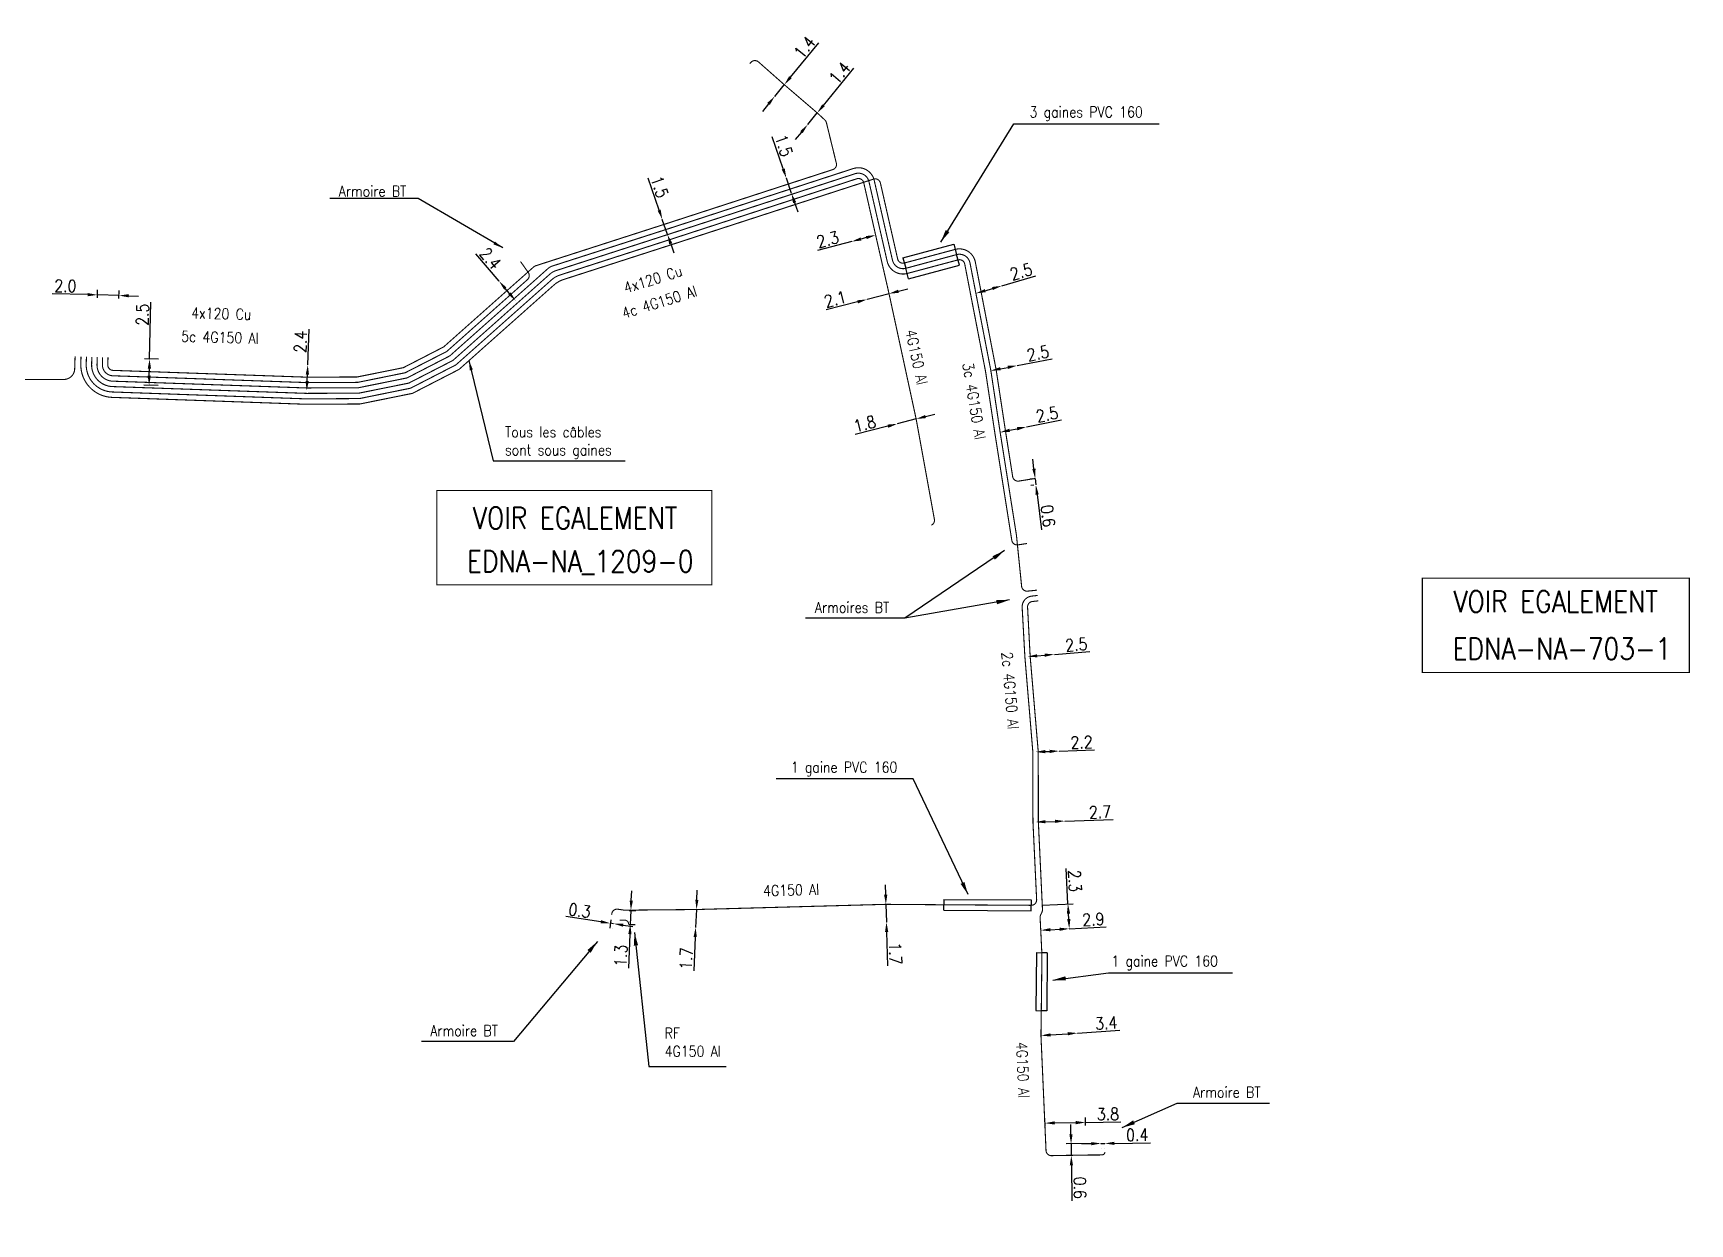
# Model space of a CAD drawing. Header units: millimetres. Extents: x 184994 to 186004, y 128000 to 129009.
# Drawn here: x 185173 to 185326.5, y 128574.9 to 128685.1 of the extents above; entities that cross this region are included whole.
import ezdxf
from ezdxf.enums import TextEntityAlignment as Align

# ---------------------------------------------------------------- set-up
doc = ezdxf.new("R2010")
doc.units = ezdxf.units.MM
doc.header["$PDMODE"] = 34
doc.linetypes.add('B_ST_Al', pattern=[2000, 1000, 1000])
doc.linetypes.add('B_ST_CU', pattern=[2000, 1000, 1000])
doc.layers.get('Defpoints').update_dxf_attribs({"linetype": 'CONTINUOUS'})
for name, color, linetype in [('B_100', 3, 'CONTINUOUS'), ('B_110', 1, 'CONTINUOUS'), ('B_400', 7, 'CONTINUOUS'), ('B_930', 7, 'CONTINUOUS')]:
    doc.layers.add(name, color=color, linetype=linetype)
doc.styles.get("Standard").update_dxf_attribs({"font": 'romans.shx', "width": 0.85})
doc.dimstyles.get("Standard").update_dxf_attribs({"dimtxt": 1.5, "dimasz": 1.2, "dimexe": 0.625, "dimexo": 0.625, "dimgap": 0.25, "dimtad": 1, "dimdec": 1, "dimzin": 0, "dimdsep": 46, "dimtxsty": 'Standard', "dimcen": -0.5, "dimadec": 0, "dimazin": 0, "dimtfac": 1, "dimtdec": 1, "dimtmove": 0, "dimatfit": 3, "dimfxl": 0, "dimtolj": 1, "dimtzin": 0, "dimarcsym": 0})

# ---------------------------------------------------------------- blocks, each defined once
blk = doc.blocks.new('*D415')
at = {"layer": 'B_110', "color": 0, "linetype": 'Continuous', "lineweight": -2, "transparency": 16777216}
for p, q in [((185183.81, 128654.97), (185183.93, 128660.24)), ((185184.64, 128654.96), (185183.34, 128654.98)), ((185183.78, 128653.42), (185183.79, 128654.07)), ((185184.59, 128652.51), (185183.29, 128652.53))]:
    blk.add_line(p, q, dxfattribs=at)
at = {"layer": 'B_110', "color": 0, "linetype": 'Continuous', "transparency": 16777216}
for points in [[(185183.64, 128654.08), (185183.94, 128654.07), (185183.81, 128654.97)], [(185183.63, 128653.43), (185183.93, 128653.42), (185183.76, 128652.52)]]:
    blk.add_solid(points, dxfattribs=at)
at = {"layer": 'Defpoints', "color": 0, "linetype": 'Continuous', "transparency": 16777216}
for p in [(185183.81, 128654.97), (185185.11, 128654.94), (185185.06, 128652.5)]:
    blk.add_point(p, dxfattribs=at)
at = {"layer": 'B_110', "color": 0, "linetype": 'Continuous', "transparency": 16777216, "insert": (185183.15, 128659.07), "char_height": 1.125, "attachment_point": 5, "rotation": 88.7449}
blk.add_mtext('\\A1;2.5', dxfattribs=at)
blk = doc.blocks.new('*D416')
at = {"layer": 'B_110', "color": 0, "linetype": 'Continuous', "lineweight": -2, "transparency": 16777216}
for p, q in [((185198.46, 128654.42), (185198.59, 128657.74)), ((185198.4, 128652.92), (185198.42, 128653.52))]:
    blk.add_line(p, q, dxfattribs=at)
at = {"layer": 'B_110', "color": 0, "linetype": 'Continuous', "transparency": 16777216}
for points in [[(185198.27, 128653.53), (185198.57, 128653.52), (185198.46, 128654.42)], [(185198.25, 128652.93), (185198.55, 128652.92), (185198.36, 128652.03)]]:
    blk.add_solid(points, dxfattribs=at)
at = {"layer": 'Defpoints', "color": 0, "linetype": 'Continuous', "transparency": 16777216}
for p in [(185198.46, 128654.42), (185198.46, 128654.42), (185198.36, 128652.03)]:
    blk.add_point(p, dxfattribs=at)
at = {"layer": 'B_110', "color": 0, "linetype": 'Continuous', "transparency": 16777216, "insert": (185197.79, 128656.56), "char_height": 1.125, "attachment_point": 5, "rotation": 87.7616}
blk.add_mtext('\\A1;2.4', dxfattribs=at)
blk = doc.blocks.new('*D417')
at = {"layer": 'B_110', "color": 0, "linetype": 'Continuous', "lineweight": -2, "transparency": 16777216}
for p, q in [((185216.17, 128662.18), (185214.01, 128664.71)), ((185217.14, 128661.03), (185216.75, 128661.49))]:
    blk.add_line(p, q, dxfattribs=at)
at = {"layer": 'B_110', "color": 0, "linetype": 'Continuous', "transparency": 16777216}
for points in [[(185216.86, 128661.59), (185216.64, 128661.39), (185216.17, 128662.18)], [(185217.25, 128661.13), (185217.02, 128660.94), (185217.72, 128660.35)]]:
    blk.add_solid(points, dxfattribs=at)
at = {"layer": 'Defpoints', "color": 0, "linetype": 'Continuous', "transparency": 16777216}
for p in [(185216.17, 128662.18), (185216.17, 128662.18), (185217.72, 128660.35)]:
    blk.add_point(p, dxfattribs=at)
at = {"layer": 'B_110', "color": 0, "linetype": 'Continuous', "transparency": 16777216, "insert": (185215.37, 128664.27), "char_height": 1.125, "attachment_point": 5, "rotation": 310.3768}
blk.add_mtext('\\A1;2.4', dxfattribs=at)
blk = doc.blocks.new('*D418')
at = {"layer": 'B_110', "color": 0, "linetype": 'Continuous', "lineweight": -2, "transparency": 16777216}
for p, q in [((185231, 128668.75), (185229.97, 128671.71)), ((185231.78, 128666.48), (185231.29, 128667.89)), ((185232.23, 128666.63), (185232.23, 128666.63)), ((185232.08, 128665.63), (185232.37, 128664.78))]:
    blk.add_line(p, q, dxfattribs=at)
at = {"layer": 'B_110', "color": 0, "linetype": 'Continuous', "transparency": 16777216}
for points in [[(185231.14, 128668.79), (185230.86, 128668.7), (185231.29, 128667.89)], [(185232.22, 128665.68), (185231.93, 128665.58), (185231.78, 128666.48)]]:
    blk.add_solid(points, dxfattribs=at)
at = {"layer": 'Defpoints', "color": 0, "linetype": 'Continuous', "transparency": 16777216}
for p in [(185231.29, 128667.89), (185231.29, 128667.89), (185231.78, 128666.48)]:
    blk.add_point(p, dxfattribs=at)
at = {"layer": 'B_110', "color": 0, "linetype": 'Continuous', "transparency": 16777216, "insert": (185231.05, 128670.9), "char_height": 1.125, "attachment_point": 5, "rotation": 289.0661}
blk.add_mtext('\\A1;1.5', dxfattribs=at)
blk = doc.blocks.new('*D419')
at = {"layer": 'B_110', "color": 0, "linetype": 'Continuous', "lineweight": -2, "transparency": 16777216}
for p, q in [((185242.49, 128672.56), (185241.48, 128675.54)), ((185243.26, 128670.29), (185242.78, 128671.71)), ((185243.7, 128670.44), (185243.7, 128670.44)), ((185243.54, 128669.44), (185243.83, 128668.59))]:
    blk.add_line(p, q, dxfattribs=at)
at = {"layer": 'B_110', "color": 0, "linetype": 'Continuous', "transparency": 16777216}
for points in [[(185242.63, 128672.61), (185242.34, 128672.52), (185242.78, 128671.71)], [(185243.69, 128669.49), (185243.4, 128669.39), (185243.26, 128670.29)]]:
    blk.add_solid(points, dxfattribs=at)
at = {"layer": 'Defpoints', "color": 0, "linetype": 'Continuous', "transparency": 16777216}
for p in [(185242.78, 128671.71), (185242.78, 128671.71), (185243.26, 128670.29)]:
    blk.add_point(p, dxfattribs=at)
at = {"layer": 'B_110', "color": 0, "linetype": 'Continuous', "transparency": 16777216, "insert": (185242.55, 128674.72), "char_height": 1.125, "attachment_point": 5, "rotation": 288.687}
blk.add_mtext('\\A1;1.5', dxfattribs=at)
blk = doc.blocks.new('*D421')
at = {"layer": 'B_110', "color": 0, "linetype": 'Continuous', "lineweight": -2, "transparency": 16777216}
for p, q in [((185178.97, 128660.62), (185178.99, 128661.37)), ((185180.97, 128660.56), (185180.99, 128661.31)), ((185178.08, 128660.92), (185174.8, 128661.01)), ((185180.98, 128660.84), (185178.98, 128660.9)), ((185181.88, 128660.82), (185182.78, 128660.79))]:
    blk.add_line(p, q, dxfattribs=at)
at = {"layer": 'B_110', "color": 0, "linetype": 'Continuous', "transparency": 16777216}
for points in [[(185178.08, 128661.07), (185178.07, 128660.77), (185178.98, 128660.9)], [(185181.88, 128660.97), (185181.87, 128660.67), (185180.98, 128660.84)]]:
    blk.add_solid(points, dxfattribs=at)
at = {"layer": 'Defpoints', "color": 0, "linetype": 'Continuous', "transparency": 16777216}
for p in [(185178.96, 128660.15), (185180.96, 128660.09), (185180.98, 128660.84)]:
    blk.add_point(p, dxfattribs=at)
at = {"layer": 'B_110', "color": 0, "linetype": 'Continuous', "transparency": 16777216, "insert": (185176.01, 128661.73), "char_height": 1.125, "attachment_point": 5, "rotation": 358.4083}
blk.add_mtext('\\A1;2.0', dxfattribs=at)
blk = doc.blocks.new('*D422')
at = {"layer": 'B_110', "color": 0, "linetype": 'Continuous', "lineweight": -2, "transparency": 16777216}
for p, q in [((185243.16, 128681.06), (185245.78, 128684.25)), ((185241.7, 128679.28), (185242.59, 128680.36)), ((185241.13, 128678.58), (185240.56, 128677.88))]:
    blk.add_line(p, q, dxfattribs=at)
at = {"layer": 'B_110', "color": 0, "linetype": 'Continuous', "transparency": 16777216}
for points in [[(185243.04, 128681.15), (185243.28, 128680.96), (185242.59, 128680.36)], [(185241.02, 128678.68), (185241.25, 128678.49), (185241.7, 128679.28)]]:
    blk.add_solid(points, dxfattribs=at)
at = {"layer": 'Defpoints', "color": 0, "linetype": 'Continuous', "transparency": 16777216}
for p in [(185242.59, 128680.36), (185241.7, 128679.28), (185241.7, 128679.28)]:
    blk.add_point(p, dxfattribs=at)
at = {"layer": 'B_110', "color": 0, "linetype": 'Continuous', "transparency": 16777216, "insert": (185244.47, 128683.84), "char_height": 1.125, "attachment_point": 5, "rotation": 50.6754}
blk.add_mtext('\\A1;1.4', dxfattribs=at)
blk = doc.blocks.new('*D423')
at = {"layer": 'B_110', "color": 0, "linetype": 'Continuous', "lineweight": -2, "transparency": 16777216}
for p, q in [((185246.21, 128678.45), (185249.03, 128681.88)), ((185244.76, 128676.67), (185245.64, 128677.75)), ((185244.18, 128675.97), (185243.61, 128675.28))]:
    blk.add_line(p, q, dxfattribs=at)
at = {"layer": 'B_110', "color": 0, "linetype": 'Continuous', "transparency": 16777216}
for points in [[(185246.1, 128678.54), (185246.33, 128678.35), (185245.64, 128677.75)], [(185244.07, 128676.07), (185244.3, 128675.88), (185244.76, 128676.67)]]:
    blk.add_solid(points, dxfattribs=at)
at = {"layer": 'Defpoints', "color": 0, "linetype": 'Continuous', "transparency": 16777216}
for p in [(185244.76, 128676.67), (185244.76, 128676.67), (185245.64, 128677.75)]:
    blk.add_point(p, dxfattribs=at)
at = {"layer": 'B_110', "color": 0, "linetype": 'Continuous', "transparency": 16777216, "insert": (185247.72, 128681.47), "char_height": 1.125, "attachment_point": 5, "rotation": 50.6754}
blk.add_mtext('\\A1;1.4', dxfattribs=at)
blk = doc.blocks.new('*D424')
at = {"layer": 'B_100', "color": 0, "linetype": 'Continuous', "lineweight": -2, "transparency": 16777216}
for p, q in [((185248.83, 128665.84), (185245.66, 128665)), ((185250.18, 128666.2), (185249.7, 128666.07))]:
    blk.add_line(p, q, dxfattribs=at)
at = {"layer": 'B_100', "color": 0, "linetype": 'Continuous', "transparency": 16777216}
for points in [[(185249.66, 128666.22), (185249.73, 128665.93), (185248.83, 128665.84)], [(185250.14, 128666.35), (185250.22, 128666.06), (185251.05, 128666.43)]]:
    blk.add_solid(points, dxfattribs=at)
at = {"layer": 'Defpoints', "color": 0, "linetype": 'Continuous', "transparency": 16777216}
for p in [(185248.83, 128665.84), (185248.83, 128665.84), (185251.05, 128666.43)]:
    blk.add_point(p, dxfattribs=at)
at = {"layer": 'B_100', "color": 0, "linetype": 'Continuous', "transparency": 16777216, "insert": (185246.61, 128666.03), "char_height": 1.125, "attachment_point": 5, "rotation": 14.9367}
blk.add_mtext('\\A1;2.3', dxfattribs=at)
blk = doc.blocks.new('*D425')
at = {"layer": 'B_100', "color": 0, "linetype": 'Continuous', "lineweight": -2, "transparency": 16777216}
for p, q in [((185253.16, 128661.23), (185254.03, 128661.46)), ((185249.38, 128660.26), (185246.47, 128659.51)), ((185252.29, 128661.01), (185250.26, 128660.48))]:
    blk.add_line(p, q, dxfattribs=at)
at = {"layer": 'B_100', "color": 0, "linetype": 'Continuous', "transparency": 16777216}
for points in [[(185253.12, 128661.38), (185253.2, 128661.09), (185252.29, 128661.01)], [(185249.35, 128660.4), (185249.42, 128660.11), (185250.26, 128660.48)]]:
    blk.add_solid(points, dxfattribs=at)
at = {"layer": 'Defpoints', "color": 0, "linetype": 'Continuous', "transparency": 16777216}
for p in [(185250.26, 128660.48), (185250.26, 128660.48), (185252.29, 128661.01)]:
    blk.add_point(p, dxfattribs=at)
at = {"layer": 'B_100', "color": 0, "linetype": 'Continuous', "transparency": 16777216, "insert": (185247.31, 128660.5), "char_height": 1.125, "attachment_point": 5, "rotation": 14.4895}
blk.add_mtext('\\A1;2.1', dxfattribs=at)
blk = doc.blocks.new('*D426')
at = {"layer": 'B_100', "color": 0, "linetype": 'Continuous', "lineweight": -2, "transparency": 16777216}
for p, q in [((185254.8, 128649.41), (185253.05, 128648.96)), ((185255.67, 128649.64), (185256.54, 128649.86)), ((185252.18, 128648.74), (185249.14, 128647.96))]:
    blk.add_line(p, q, dxfattribs=at)
at = {"layer": 'B_100', "color": 0, "linetype": 'Continuous', "transparency": 16777216}
for points in [[(185252.15, 128648.89), (185252.22, 128648.59), (185253.05, 128648.96)], [(185255.63, 128649.78), (185255.71, 128649.49), (185254.8, 128649.41)]]:
    blk.add_solid(points, dxfattribs=at)
at = {"layer": 'Defpoints', "color": 0, "linetype": 'Continuous', "transparency": 16777216}
for p in [(185253.05, 128648.96), (185253.05, 128648.96), (185254.8, 128649.41)]:
    blk.add_point(p, dxfattribs=at)
at = {"layer": 'B_100', "color": 0, "linetype": 'Continuous', "transparency": 16777216, "insert": (185250.04, 128648.96), "char_height": 1.125, "attachment_point": 5, "rotation": 14.4335}
blk.add_mtext('\\A1;1.8', dxfattribs=at)
blk = doc.blocks.new('*D427')
at = {"layer": 'B_110', "color": 0, "linetype": 'Continuous', "lineweight": -2, "transparency": 16777216}
for p, q in [((185262.74, 128661.74), (185265.88, 128662.66)), ((185261.2, 128661.29), (185261.87, 128661.49))]:
    blk.add_line(p, q, dxfattribs=at)
at = {"layer": 'B_110', "color": 0, "linetype": 'Continuous', "transparency": 16777216}
for points in [[(185261.16, 128661.44), (185261.24, 128661.15), (185260.34, 128661.04)], [(185261.83, 128661.63), (185261.91, 128661.35), (185262.74, 128661.74)]]:
    blk.add_solid(points, dxfattribs=at)
at = {"layer": 'Defpoints', "color": 0, "linetype": 'Continuous', "transparency": 16777216}
for p in [(185262.74, 128661.74), (185262.74, 128661.74), (185260.34, 128661.04)]:
    blk.add_point(p, dxfattribs=at)
at = {"layer": 'B_110', "color": 0, "linetype": 'Continuous', "transparency": 16777216, "insert": (185264.53, 128663.05), "char_height": 1.125, "attachment_point": 5, "rotation": 16.2434}
blk.add_mtext('\\A1;2.5', dxfattribs=at)
blk = doc.blocks.new('*D428')
at = {"layer": 'B_110', "color": 0, "linetype": 'Continuous', "lineweight": -2, "transparency": 16777216}
for p, q in [((185264.17, 128654.36), (185267.39, 128654.99)), ((185262.6, 128654.06), (185263.29, 128654.19))]:
    blk.add_line(p, q, dxfattribs=at)
at = {"layer": 'B_110', "color": 0, "linetype": 'Continuous', "transparency": 16777216}
for points in [[(185262.57, 128654.21), (185262.63, 128653.91), (185261.72, 128653.89)], [(185263.26, 128654.34), (185263.32, 128654.04), (185264.17, 128654.36)]]:
    blk.add_solid(points, dxfattribs=at)
at = {"layer": 'Defpoints', "color": 0, "linetype": 'Continuous', "transparency": 16777216}
for p in [(185261.72, 128653.89), (185264.17, 128654.36), (185264.17, 128654.36)]:
    blk.add_point(p, dxfattribs=at)
at = {"layer": 'B_110', "color": 0, "linetype": 'Continuous', "transparency": 16777216, "insert": (185266.08, 128655.5), "char_height": 1.125, "attachment_point": 5, "rotation": 11.0056}
blk.add_mtext('\\A1;2.5', dxfattribs=at)
blk = doc.blocks.new('*D429')
at = {"layer": 'B_110', "color": 0, "linetype": 'Continuous', "lineweight": -2, "transparency": 16777216}
for p, q in [((185265.03, 128648.68), (185268.25, 128649.33)), ((185263.46, 128648.36), (185264.15, 128648.5))]:
    blk.add_line(p, q, dxfattribs=at)
at = {"layer": 'B_110', "color": 0, "linetype": 'Continuous', "transparency": 16777216}
for points in [[(185263.43, 128648.51), (185263.49, 128648.21), (185262.58, 128648.18)], [(185264.12, 128648.65), (185264.18, 128648.35), (185265.03, 128648.68)]]:
    blk.add_solid(points, dxfattribs=at)
at = {"layer": 'Defpoints', "color": 0, "linetype": 'Continuous', "transparency": 16777216}
for p in [(185262.58, 128648.18), (185265.03, 128648.68), (185265.03, 128648.68)]:
    blk.add_point(p, dxfattribs=at)
at = {"layer": 'B_110', "color": 0, "linetype": 'Continuous', "transparency": 16777216, "insert": (185266.93, 128649.83), "char_height": 1.125, "attachment_point": 5, "rotation": 11.4958}
blk.add_mtext('\\A1;2.5', dxfattribs=at)
blk = doc.blocks.new('*D430')
at = {"layer": 'B_110', "color": 0, "linetype": 'Continuous', "lineweight": -2, "transparency": 16777216}
for p, q in [((185265.71, 128644.79), (185265.6, 128645.68)), ((185265.61, 128643.87), (185265.35, 128643.84)), ((185265.69, 128643.28), (185265.43, 128643.24)), ((185265.82, 128643.9), (185265.89, 128643.3)), ((185266, 128642.41), (185266.41, 128639.15))]:
    blk.add_line(p, q, dxfattribs=at)
at = {"layer": 'B_110', "color": 0, "linetype": 'Continuous', "transparency": 16777216}
for points in [[(185265.86, 128644.81), (185265.56, 128644.77), (185265.82, 128643.9)], [(185266.15, 128642.43), (185265.85, 128642.39), (185265.89, 128643.3)]]:
    blk.add_solid(points, dxfattribs=at)
at = {"layer": 'Defpoints', "color": 0, "linetype": 'Continuous', "transparency": 16777216}
for p in [(185265.89, 128643.3), (185266.08, 128643.93), (185266.15, 128643.33)]:
    blk.add_point(p, dxfattribs=at)
at = {"layer": 'B_110', "color": 0, "linetype": 'Continuous', "transparency": 16777216, "insert": (185267.01, 128640.43), "char_height": 1.125, "attachment_point": 5, "rotation": 277.1127}
blk.add_mtext('\\A1;0.6', dxfattribs=at)
blk = doc.blocks.new('*D613')
at = {"layer": 'B_110', "color": 0, "linetype": 'Continuous', "lineweight": -2, "transparency": 16777216}
for p, q in [((185266.01, 128627.48), (185266.71, 128627.54)), ((185267.61, 128627.61), (185270.88, 128627.87))]:
    blk.add_line(p, q, dxfattribs=at)
at = {"layer": 'B_110', "color": 0, "linetype": 'Continuous', "transparency": 16777216}
for points in [[(185266, 128627.63), (185266.02, 128627.34), (185265.12, 128627.41)], [(185266.7, 128627.69), (185266.72, 128627.39), (185267.61, 128627.61)]]:
    blk.add_solid(points, dxfattribs=at)
at = {"layer": 'Defpoints', "color": 0, "linetype": 'Continuous', "transparency": 16777216}
for p in [(185265.12, 128627.41), (185267.61, 128627.61), (185267.61, 128627.61)]:
    blk.add_point(p, dxfattribs=at)
at = {"layer": 'B_110', "color": 0, "linetype": 'Continuous', "transparency": 16777216, "insert": (185269.63, 128628.52), "char_height": 1.125, "attachment_point": 5, "rotation": 4.5386}
blk.add_mtext('\\A1;2.5', dxfattribs=at)
blk = doc.blocks.new('*D614')
at = {"layer": 'B_110', "color": 0, "linetype": 'Continuous', "lineweight": -2, "transparency": 16777216}
for p, q in [((185266.75, 128618.61), (185267.15, 128618.63)), ((185268.05, 128618.66), (185271.33, 128618.77))]:
    blk.add_line(p, q, dxfattribs=at)
at = {"layer": 'B_110', "color": 0, "linetype": 'Continuous', "transparency": 16777216}
for points in [[(185266.75, 128618.76), (185266.76, 128618.46), (185265.86, 128618.58)], [(185267.15, 128618.78), (185267.16, 128618.48), (185268.05, 128618.66)]]:
    blk.add_solid(points, dxfattribs=at)
at = {"layer": 'Defpoints', "color": 0, "linetype": 'Continuous', "transparency": 16777216}
for p in [(185265.86, 128618.58), (185268.05, 128618.66), (185268.05, 128618.66)]:
    blk.add_point(p, dxfattribs=at)
at = {"layer": 'B_110', "color": 0, "linetype": 'Continuous', "transparency": 16777216, "insert": (185270.12, 128619.48), "char_height": 1.125, "attachment_point": 5, "rotation": 1.9632}
blk.add_mtext('\\A1;2.2', dxfattribs=at)
blk = doc.blocks.new('*D615')
at = {"layer": 'B_110', "color": 0, "linetype": 'Continuous', "lineweight": -2, "transparency": 16777216}
for p, q in [((185266.77, 128612.12), (185267.67, 128612.15)), ((185268.57, 128612.18), (185273.04, 128612.31))]:
    blk.add_line(p, q, dxfattribs=at)
at = {"layer": 'B_110', "color": 0, "linetype": 'Continuous', "transparency": 16777216}
for points in [[(185266.77, 128612.27), (185266.78, 128611.97), (185265.87, 128612.09)], [(185267.67, 128612.3), (185267.68, 128612), (185268.57, 128612.18)]]:
    blk.add_solid(points, dxfattribs=at)
at = {"layer": 'Defpoints', "color": 0, "linetype": 'Continuous', "transparency": 16777216}
for p in [(185265.87, 128612.09), (185268.57, 128612.18), (185268.57, 128612.18)]:
    blk.add_point(p, dxfattribs=at)
at = {"layer": 'B_110', "color": 0, "linetype": 'Continuous', "transparency": 16777216, "insert": (185271.83, 128613.02), "char_height": 1.125, "attachment_point": 5, "rotation": 1.7236}
blk.add_mtext('\\A1;2.7', dxfattribs=at)
blk = doc.blocks.new('*D616')
at = {"layer": 'B_110', "color": 0, "linetype": 'Continuous', "lineweight": -2, "transparency": 16777216}
for p, q in [((185267.24, 128602.12), (185268.09, 128602.16)), ((185268.98, 128602.21), (185272.41, 128602.39))]:
    blk.add_line(p, q, dxfattribs=at)
at = {"layer": 'B_110', "color": 0, "linetype": 'Continuous', "transparency": 16777216}
for points in [[(185267.23, 128602.27), (185267.24, 128601.97), (185266.34, 128602.07)], [(185268.08, 128602.31), (185268.09, 128602.01), (185268.98, 128602.21)]]:
    blk.add_solid(points, dxfattribs=at)
at = {"layer": 'Defpoints', "color": 0, "linetype": 'Continuous', "transparency": 16777216}
for p in [(185266.34, 128602.07), (185268.98, 128602.21), (185268.98, 128602.21)]:
    blk.add_point(p, dxfattribs=at)
at = {"layer": 'B_110', "color": 0, "linetype": 'Continuous', "transparency": 16777216, "insert": (185271.21, 128603.08), "char_height": 1.125, "attachment_point": 5, "rotation": 3.0147}
blk.add_mtext('\\A1;2.9', dxfattribs=at)
blk = doc.blocks.new('*D617')
at = {"layer": 'B_110', "color": 0, "linetype": 'Continuous', "lineweight": -2, "transparency": 16777216}
for p, q in [((185268.86, 128604.51), (185268.69, 128607.78)), ((185266.45, 128604.38), (185269.33, 128604.53)), ((185268.94, 128603.11), (185268.91, 128603.61)), ((185268.52, 128602.19), (185268.52, 128602.19))]:
    blk.add_line(p, q, dxfattribs=at)
at = {"layer": 'B_110', "color": 0, "linetype": 'Continuous', "transparency": 16777216}
for points in [[(185269.06, 128603.62), (185268.76, 128603.6), (185268.86, 128604.51)], [(185269.09, 128603.12), (185268.79, 128603.1), (185268.98, 128602.21)]]:
    blk.add_solid(points, dxfattribs=at)
at = {"layer": 'Defpoints', "color": 0, "linetype": 'Continuous', "transparency": 16777216}
for p in [(185265.98, 128604.36), (185268.98, 128602.21), (185268.98, 128602.21)]:
    blk.add_point(p, dxfattribs=at)
at = {"layer": 'B_110', "color": 0, "linetype": 'Continuous', "transparency": 16777216, "insert": (185269.5, 128606.63), "char_height": 1.125, "attachment_point": 5, "rotation": 273.0147}
blk.add_mtext('\\A1;2.3', dxfattribs=at)
blk = doc.blocks.new('*D618')
at = {"layer": 'B_110', "color": 0, "linetype": 'Continuous', "lineweight": -2, "transparency": 16777216}
for p, q in [((185267.25, 128592.38), (185268.85, 128592.49)), ((185269.75, 128592.55), (185273.66, 128592.81))]:
    blk.add_line(p, q, dxfattribs=at)
at = {"layer": 'B_110', "color": 0, "linetype": 'Continuous', "transparency": 16777216}
for points in [[(185267.24, 128592.53), (185267.26, 128592.23), (185266.36, 128592.32)], [(185268.84, 128592.64), (185268.86, 128592.34), (185269.75, 128592.55)]]:
    blk.add_solid(points, dxfattribs=at)
at = {"layer": 'Defpoints', "color": 0, "linetype": 'Continuous', "transparency": 16777216}
for p in [(185266.36, 128592.32), (185269.75, 128592.55), (185269.75, 128592.55)]:
    blk.add_point(p, dxfattribs=at)
at = {"layer": 'B_110', "color": 0, "linetype": 'Continuous', "transparency": 16777216, "insert": (185272.4, 128593.48), "char_height": 1.125, "attachment_point": 5, "rotation": 3.8078}
blk.add_mtext('\\A1;3.4', dxfattribs=at)
blk = doc.blocks.new('*D619')
at = {"layer": 'B_110', "color": 0, "linetype": 'Continuous', "lineweight": -2, "transparency": 16777216}
for p, q in [((185266.74, 128583.93), (185266.73, 128584.68)), ((185270.49, 128583.99), (185270.48, 128584.74)), ((185267.64, 128584.23), (185269.59, 128584.26)), ((185270.49, 128584.27), (185273.76, 128584.32))]:
    blk.add_line(p, q, dxfattribs=at)
at = {"layer": 'B_110', "color": 0, "linetype": 'Continuous', "transparency": 16777216}
for points in [[(185267.63, 128584.38), (185267.64, 128584.08), (185266.74, 128584.21)], [(185269.58, 128584.41), (185269.59, 128584.11), (185270.49, 128584.27)]]:
    blk.add_solid(points, dxfattribs=at)
at = {"layer": 'Defpoints', "color": 0, "linetype": 'Continuous', "transparency": 16777216}
for p in [(185266.75, 128583.46), (185270.49, 128584.27), (185270.5, 128583.52)]:
    blk.add_point(p, dxfattribs=at)
at = {"layer": 'B_110', "color": 0, "linetype": 'Continuous', "transparency": 16777216, "insert": (185272.56, 128585.05), "char_height": 1.125, "attachment_point": 5, "rotation": 0.8767}
blk.add_mtext('\\A1;3.8', dxfattribs=at)
blk = doc.blocks.new('*D620')
at = {"layer": 'B_110', "color": 0, "linetype": 'Continuous', "lineweight": -2, "transparency": 16777216}
for p, q in [((185269.14, 128583.18), (185269.13, 128584.08)), ((185271.45, 128582.32), (185268.68, 128582.28)), ((185269.15, 128582.28), (185269.17, 128581.21)), ((185271.81, 128581.25), (185268.7, 128581.2)), ((185269.18, 128580.31), (185269.23, 128577.03))]:
    blk.add_line(p, q, dxfattribs=at)
at = {"layer": 'B_110', "color": 0, "linetype": 'Continuous', "transparency": 16777216}
for points in [[(185269.29, 128583.19), (185268.99, 128583.18), (185269.15, 128582.28)], [(185269.33, 128580.31), (185269.03, 128580.31), (185269.17, 128581.21)]]:
    blk.add_solid(points, dxfattribs=at)
at = {"layer": 'Defpoints', "color": 0, "linetype": 'Continuous', "transparency": 16777216}
for p in [(185269.15, 128582.28), (185271.92, 128582.33), (185272.28, 128581.26)]:
    blk.add_point(p, dxfattribs=at)
at = {"layer": 'B_110', "color": 0, "linetype": 'Continuous', "transparency": 16777216, "insert": (185269.97, 128578.23), "char_height": 1.125, "attachment_point": 5, "rotation": 270.8767}
blk.add_mtext('\\A1;0.6', dxfattribs=at)
blk = doc.blocks.new('*D621')
at = {"layer": 'B_110', "color": 0, "linetype": 'Continuous', "lineweight": -2, "transparency": 16777216}
for p, q in [((185271.02, 128582.31), (185270.12, 128582.3)), ((185271.92, 128582.33), (185272.27, 128582.33)), ((185271.93, 128581.86), (185271.93, 128581.86)), ((185272.28, 128581.86), (185272.28, 128581.86)), ((185273.17, 128582.34), (185276.49, 128582.4))]:
    blk.add_line(p, q, dxfattribs=at)
at = {"layer": 'B_110', "color": 0, "linetype": 'Continuous', "transparency": 16777216}
for points in [[(185271.02, 128582.46), (185271.02, 128582.16), (185271.92, 128582.33)], [(185273.17, 128582.49), (185273.17, 128582.19), (185272.27, 128582.33)]]:
    blk.add_solid(points, dxfattribs=at)
at = {"layer": 'Defpoints', "color": 0, "linetype": 'Continuous', "transparency": 16777216}
for p in [(185271.92, 128582.33), (185271.92, 128582.33), (185272.27, 128582.33)]:
    blk.add_point(p, dxfattribs=at)
at = {"layer": 'B_110', "color": 0, "linetype": 'Continuous', "transparency": 16777216, "insert": (185275.27, 128583.13), "char_height": 1.125, "attachment_point": 5, "rotation": 0.8767}
blk.add_mtext('\\A1;0.4', dxfattribs=at)
blk = doc.blocks.new('*D622')
at = {"layer": 'B_110', "color": 0, "linetype": 'Continuous', "lineweight": -2, "transparency": 16777216}
for p, q in [((185251.98, 128605.37), (185251.95, 128606.27)), ((185252, 128604.47), (185252.05, 128602.82)), ((185252.07, 128601.92), (185252.16, 128598.78))]:
    blk.add_line(p, q, dxfattribs=at)
at = {"layer": 'B_110', "color": 0, "linetype": 'Continuous', "transparency": 16777216}
for points in [[(185252.13, 128605.37), (185251.83, 128605.36), (185252, 128604.47)], [(185252.22, 128601.92), (185251.92, 128601.92), (185252.05, 128602.82)]]:
    blk.add_solid(points, dxfattribs=at)
at = {"layer": 'Defpoints', "color": 0, "linetype": 'Continuous', "transparency": 16777216}
for p in [(185252, 128604.47), (185252.05, 128602.82), (185252.05, 128602.82)]:
    blk.add_point(p, dxfattribs=at)
at = {"layer": 'B_110', "color": 0, "linetype": 'Continuous', "transparency": 16777216, "insert": (185252.88, 128599.92), "char_height": 1.125, "attachment_point": 5, "rotation": 271.5554}
blk.add_mtext('\\A1;1.7', dxfattribs=at)
blk = doc.blocks.new('*D623')
at = {"layer": 'B_110', "color": 0, "linetype": 'Continuous', "lineweight": -2, "transparency": 16777216}
for p, q in [((185234.5, 128604.89), (185234.53, 128605.79)), ((185233.99, 128604.01), (185233.99, 128604.01)), ((185234.46, 128603.99), (185234.38, 128602.34)), ((185233.91, 128602.36), (185233.91, 128602.36)), ((185234.34, 128601.44), (185234.2, 128598.3))]:
    blk.add_line(p, q, dxfattribs=at)
at = {"layer": 'B_110', "color": 0, "linetype": 'Continuous', "transparency": 16777216}
for points in [[(185234.35, 128604.89), (185234.64, 128604.88), (185234.46, 128603.99)], [(185234.19, 128601.45), (185234.49, 128601.43), (185234.38, 128602.34)]]:
    blk.add_solid(points, dxfattribs=at)
at = {"layer": 'Defpoints', "color": 0, "linetype": 'Continuous', "transparency": 16777216}
for p in [(185234.46, 128603.99), (185234.38, 128602.34), (185234.38, 128602.34)]:
    blk.add_point(p, dxfattribs=at)
at = {"layer": 'B_110', "color": 0, "linetype": 'Continuous', "transparency": 16777216, "insert": (185233.5, 128599.45), "char_height": 1.125, "attachment_point": 5, "rotation": 87.4587}
blk.add_mtext('\\A1;1.7', dxfattribs=at)
blk = doc.blocks.new('*D624')
at = {"layer": 'B_110', "color": 0, "linetype": 'Continuous', "lineweight": -2, "transparency": 16777216}
for p, q in [((185228.42, 128604.81), (185228.46, 128605.71)), ((185228.23, 128603.91), (185228.85, 128603.89)), ((185228.38, 128603.91), (185228.33, 128602.61)), ((185228.29, 128601.71), (185228.15, 128598.57)), ((185228.18, 128602.61), (185228.79, 128602.59))]:
    blk.add_line(p, q, dxfattribs=at)
at = {"layer": 'B_110', "color": 0, "linetype": 'Continuous', "transparency": 16777216}
for points in [[(185228.27, 128604.81), (185228.57, 128604.8), (185228.38, 128603.91)], [(185228.14, 128601.72), (185228.44, 128601.7), (185228.33, 128602.61)]]:
    blk.add_solid(points, dxfattribs=at)
at = {"layer": 'Defpoints', "color": 0, "linetype": 'Continuous', "transparency": 16777216}
for p in [(185227.77, 128603.93), (185227.71, 128602.64), (185228.33, 128602.61)]:
    blk.add_point(p, dxfattribs=at)
at = {"layer": 'B_110', "color": 0, "linetype": 'Continuous', "transparency": 16777216, "insert": (185227.45, 128599.72), "char_height": 1.125, "attachment_point": 5, "rotation": 87.4589}
blk.add_mtext('\\A1;1.3', dxfattribs=at)
blk = doc.blocks.new('*D625')
at = {"layer": 'B_110', "color": 0, "linetype": 'Continuous', "lineweight": -2, "transparency": 16777216}
for p, q in [((185225.59, 128602.85), (185222.35, 128603.33)), ((185226.53, 128603.05), (185226.42, 128602.26)), ((185226.78, 128602.68), (185226.48, 128602.72)), ((185226.71, 128602.21), (185226.71, 128602.21)), ((185227.67, 128602.55), (185228.56, 128602.41))]:
    blk.add_line(p, q, dxfattribs=at)
at = {"layer": 'B_110', "color": 0, "linetype": 'Continuous', "transparency": 16777216}
for points in [[(185225.62, 128603), (185225.57, 128602.7), (185226.48, 128602.72)], [(185227.69, 128602.69), (185227.65, 128602.4), (185226.78, 128602.68)]]:
    blk.add_solid(points, dxfattribs=at)
at = {"layer": 'Defpoints', "color": 0, "linetype": 'Continuous', "transparency": 16777216}
for p in [(185226.6, 128603.51), (185226.78, 128602.68), (185226.78, 128602.68)]:
    blk.add_point(p, dxfattribs=at)
at = {"layer": 'B_110', "color": 0, "linetype": 'Continuous', "transparency": 16777216, "insert": (185223.64, 128603.9), "char_height": 1.125, "attachment_point": 5, "rotation": 351.6319}
blk.add_mtext('\\A1;0.3', dxfattribs=at)

msp = doc.modelspace()

# ---------------------------------------------------------------- linework, layer by layer
at = {"layer": 'B_100', "linetype": 'B_ST_Al', "const_width": 0.1, "flags": 128}
for points in [[(185178.46, 128655.16), (185178.44, 128654.46, 0.411685), (185180.37, 128652.41), (185198.36, 128651.78), (185203.19, 128651.8), (185207.81, 128652.73), (185211.9, 128654.83), (185220.9, 128662.84, -0.104177), (185221.43, 128663.14), (185231.78, 128666.48), (185249.15, 128672.12, -0.44096), (185250.43, 128671.39), (185251.54, 128666.54), (185252.12, 128664, 0.425062), (185253.97, 128662.88), (185258.68, 128664.14, -0.435058), (185259.3, 128663.76), (185261.23, 128653.8), (185262.09, 128648.11), (185263.66, 128638.17, 0.410526), (185264.22, 128637.75), (185265.07, 128637.88)], [(185256.21, 128639.58, 0.34473), (185256.49, 128640.12), (185254.8, 128649.41), (185252.29, 128661.01), (185251.05, 128666.43), (185249.95, 128671.28, 0.44096), (185249.3, 128671.65), (185231.94, 128666), (185221.79, 128662.73, 0.104177), (185221.07, 128662.32), (185212.18, 128654.42), (185207.98, 128652.26), (185203.25, 128651.3), (185198.35, 128651.27), (185180.35, 128651.91, -0.411685), (185177.94, 128654.48), (185177.96, 128655.17)], [(185179.46, 128655.13), (185179.44, 128654.44, 0.411685), (185180.41, 128653.41), (185198.37, 128652.78), (185203.09, 128652.8), (185207.48, 128653.69), (185211.33, 128655.66), (185218.8, 128662.31, 0.380318), (185218.88, 128662.97), (185218.16, 128663.99)]]:
    msp.add_lwpolyline(points, format="xyb", dxfattribs=at)
at = {"layer": 'B_110', "linetype": 'B_ST_CU', "const_width": 0.1, "flags": 128}
msp.add_lwpolyline([(185179.96, 128655.12), (185179.94, 128654.42, 0.411685), (185180.42, 128653.91), (185198.38, 128653.28), (185203.04, 128653.3), (185207.31, 128654.16), (185211.04, 128656.08), (185219.37, 128663.48, -0.104177), (185219.55, 128663.59), (185231.47, 128667.43), (185247.08, 128672.5, 0.39252), (185247.41, 128673.09), (185246.49, 128676.85, 0.146896), (185246.34, 128677.1), (185245.64, 128677.75), (185242.59, 128680.36), (185240.2, 128682.47, 0.412384), (185239.49, 128682.42), (185239.39, 128682.3)], format="xyb", dxfattribs=at)
at = {"layer": 'B_110', "linetype": 'B_ST_Al', "const_width": 0.1, "flags": 128}
for points in [[(185178.96, 128655.15), (185178.94, 128654.45, 0.411685), (185180.39, 128652.91), (185198.37, 128652.28), (185203.14, 128652.3), (185207.65, 128653.21), (185211.61, 128655.25), (185220.72, 128663.35, -0.104177), (185221.08, 128663.56), (185231.63, 128666.95), (185248.99, 128672.6, -0.44096), (185250.92, 128671.5), (185252.02, 128666.66), (185252.61, 128664.11, 0.425062), (185253.84, 128663.36), (185258.55, 128664.63, -0.435058), (185259.79, 128663.85), (185261.72, 128653.89), (185262.58, 128648.18), (185264.09, 128638.65), (185264.57, 128633.91, 0.416381), (185265.12, 128633.47), (185266, 128633.56)], [(185265.82, 128643.9), (185264.31, 128643.66, -0.414214), (185263.74, 128644.07), (185263.08, 128648.26), (185262.21, 128653.97), (185260.28, 128663.95, 0.435058), (185258.42, 128665.11), (185253.71, 128663.85, -0.425062), (185253.09, 128664.22), (185252.51, 128666.77), (185251.49, 128671.26, 0.44096), (185250.85, 128671.62), (185232.09, 128665.53), (185222.14, 128662.32, 0.104177), (185221.25, 128661.81), (185212.47, 128654), (185208.15, 128651.78), (185203.3, 128650.8), (185198.35, 128650.77), (185180.34, 128651.41, -0.411685), (185177.44, 128654.49), (185177.46, 128655.19)], [(185176.91, 128655.2), (185176.87, 128654.03, -0.404705), (185175.86, 128653.07), (185163.14, 128653.09), (185138.09, 128653.68), (185131.42, 128653.4, -0.02138), (185131.33, 128653.4), (185125.75, 128653.65, 0.519585), (185124.75, 128652.35), (185126.05, 128648.18), (185129.68, 128642.37), (185131.83, 128638.12), (185138.17, 128626.77, 0.245019), (185138.56, 128626.52), (185145.66, 128625.81, -0.418072), (185146.11, 128625.25), (185145.3, 128617.15), (185148.64, 128604.84), (185151.31, 128595.21), (185152.46, 128589.38), (185154.43, 128577.89), (185155.01, 128575.33, 0.388634), (185155.56, 128574.94), (185155.6, 128574.94)], [(185227.33, 128603), (185227.82, 128603, -0.414214), (185228.17, 128602.65), (185228.17, 128602.62)]]:
    msp.add_lwpolyline(points, format="xyb", dxfattribs=at)
at = {"layer": 'B_110', "linetype": 'B_ST_Al', "flags": 128}
for points in [[(185226.6, 128603.51, 0.1, 0.1, 0), (185226.61, 128603.6, 0.1, 0.1, -0.414214), (185227.18, 128604.02, 0.1, 0.1, 0), (185227.77, 128603.93, 0.1, 0.1, 0), (185234.46, 128603.99, 0.1, 0.1, 0), (185252, 128604.47, 0.1, 0.1, 0), (185257.38, 128604.43, 0.1, 0.1, 0), (185265.45, 128604.38, 0.1, 0.1, 0.429874), (185265.96, 128604.9, 0.1, 0.1, 0), (185265.62, 128612.09, 0.1, 0.1, 0), (185265.61, 128618.57, 0.1, 0.1, 0), (185264.87, 128627.4, 0.1, 0.1, 0), (185264.62, 128631.96, 0.1, 0.1, -0.398014), (185265.51, 128633.01, 0.1, 0.1, 0), (185266.06, 128633.07, 0, 0, 0)], [(185272.28, 128581.53, 0.1, 0.1, 0), (185272.28, 128581.53, 0.1, 0.1, -0.414214), (185272.04, 128581.28, 0.1, 0.1, 0), (185267.33, 128581.2, 0.1, 0.1, -0.405801), (185266.83, 128581.68, 0.1, 0.1, 0), (185266.75, 128583.46, 0.1, 0.1, 0), (185266.36, 128592.32, 0.1, 0.1, 0), (185266.39, 128594.62, 0.1, 0.1, 0), (185266.45, 128599.75, 0.1, 0.1, 0), (185266.44, 128599.99, 0.1, 0.1, 0), (185266.34, 128602.07, 0.1, 0.1, 0), (185266.28, 128603.25, 0.1, 0.1, -0.116434), (185266.33, 128603.48, 0.1, 0.1, 0), (185266.46, 128603.77, 0.1, 0.1, 0.116434), (185266.5, 128604, 0.1, 0.1, 0), (185266.12, 128612.1, 0.1, 0.1, 0), (185266.11, 128618.59, 0.1, 0.1, 0), (185265.36, 128627.43, 0.1, 0.1, 0), (185265.12, 128631.99, 0.1, 0.1, -0.398014), (185265.57, 128632.51, 0.1, 0.1, 0), (185266.11, 128632.57, 0, 0, 0)]]:
    msp.add_lwpolyline(points, format="xyseb", dxfattribs=at)
at = {"layer": 'B_400', "color": 7, "linetype": 'CONTINUOUS'}
for p, q in [((185253.58, 128664.33), (185258.29, 128665.59)), ((185253.58, 128664.33), (185253.84, 128663.36)), ((185258.29, 128665.59), (185258.55, 128664.63)), ((185258.81, 128663.66), (185258.55, 128664.63)), ((185254.1, 128662.4), (185253.84, 128663.36)), ((185254.1, 128662.4), (185258.81, 128663.66)), ((185257.38, 128604.93), (185257.38, 128604.43)), ((185257.38, 128604.93), (185265.46, 128604.88)), ((185257.38, 128603.93), (185257.38, 128604.43)), ((185265.46, 128604.88), (185265.45, 128604.38)), ((185265.45, 128603.88), (185265.45, 128604.38)), ((185257.38, 128603.93), (185265.45, 128603.88)), ((185265.94, 128600), (185265.89, 128594.63)), ((185265.94, 128600), (185266.44, 128599.99)), ((185266.94, 128599.99), (185266.44, 128599.99)), ((185266.94, 128599.99), (185266.89, 128594.62)), ((185265.89, 128594.63), (185266.39, 128594.62)), ((185266.89, 128594.62), (185266.39, 128594.62))]:
    msp.add_line(p, q, dxfattribs=at)
at = {"layer": 'B_930', "const_width": 0.1}
msp.add_lwpolyline([(185210.41, 128642.79), (185235.89, 128642.79), (185235.89, 128634.05), (185210.41, 128634.05)], close=True, dxfattribs=at)
at = {"layer": 'B_930', "linetype": 'B_ST_Al', "const_width": 0.1}
msp.add_lwpolyline([(185301.68, 128634.68), (185326.41, 128634.68), (185326.41, 128625.94), (185301.68, 128625.94)], close=True, dxfattribs=at)

# ---------------------------------------------------------------- texts
at = {"layer": 'B_100', "linetype": 'B_ST_Al', "width": 0.85}
msp.add_text('4G150 Al', height=1, rotation=282.3916, dxfattribs=at).set_placement((185254.84, 128655.13), align=Align.MIDDLE)
at = {"layer": 'B_100', "insert": (185207.59, 128670), "char_height": 1, "attachment_point": 9}
msp.add_mtext('Armoire BT', dxfattribs=at)
at = {"layer": 'B_110', "linetype": 'B_ST_Al', "width": 0.85}
for s, rotation, p in [('4x120 Cu', 17.3457, (185230.43, 128662.34)), ('4c 4G150 Al', 17.3457, (185231.02, 128660.23)), ('4x120 Cu', 358.4702, (185190.45, 128659.16)), ('5c 4G150 Al', 358.4702, (185190.33, 128656.97)), ('3c 4G150 Al', 279.3469, (185260.16, 128651.06)), ('2c 4G150 Al', 274.7924, (185263.51, 128624.26)), ('4G150 Al', 1.5692, (185243.23, 128605.79)), ('4G150 Al', 272.5265, (185264.68, 128589.14))]:
    msp.add_text(s, height=1, rotation=rotation, dxfattribs=at).set_placement(p, align=Align.MIDDLE)
at = {"layer": 'B_110', "linetype": 'Continuous', "char_height": 1}
for s, insert, attachment_point in [('Tous les câbles\\Psont sous gaines', (185216.73, 128645.71), 7), ('Armoires BT', (185252.31, 128631.96), 6), ('Armoire BT', (185216.07, 128592.77), 6), ('RF\\P4G150 Al', (185231.51, 128591.7), 4), ('Armoire BT', (185280.44, 128587.07), 4)]:
    msp.add_mtext(s, dxfattribs=dict(at, insert=insert, attachment_point=attachment_point))
at = {"layer": 'B_400', "char_height": 1}
for s, insert, attachment_point in [('3 gaines PVC 160', (185265.3, 128677.67), 4), ('1 gaine PVC 160 ', (185253.06, 128617), 6), ('1 gaine PVC 160 ', (185272.88, 128599.05), 4)]:
    msp.add_mtext(s, dxfattribs=dict(at, insert=insert, attachment_point=attachment_point))
at = {"layer": 'B_930', "width": 0.85}
for s, p in [('VOIR EGALEMENT', (185223.22, 128639.24)), ('EDNA-NA_1209-0', (185223.69, 128635.24)), ('VOIR EGALEMENT', (185314.02, 128631.51)), (' EDNA-NA-703-1', (185314.02, 128627.14))]:
    msp.add_text(s, height=2, dxfattribs=at).set_placement(p, align=Align.CENTER)

# ---------------------------------------------------------------- dimensions: what is measured, and where the dimension line sits
at = {"layer": 'B_100', "linetype": 'Continuous'}
for base, p1, p2, angle, picture, middle in [((185248.83, 128665.84), (185251.05, 128666.43), (185248.83, 128665.84), 14.9367, '*D424', (185246.81, 128665.3)), ((185250.26, 128660.48), (185252.29, 128661.01), (185250.26, 128660.48), 14.4895, '*D425', (185247.49, 128659.77)), ((185253.05, 128648.96), (185254.8, 128649.41), (185253.05, 128648.96), 14.4335, '*D426', (185250.23, 128648.24))]:
    dim = msp.add_linear_dim(base=base, p1=p1, p2=p2, angle=angle, dimstyle='Standard', override={"dimscale": 0.75}, dxfattribs=at)
    dim.commit()
    dim.dimension.update_dxf_attribs({"geometry": picture, "text_midpoint": middle, "dimtype": 160})
at = {"layer": 'B_110', "linetype": 'Continuous'}
for base, p1, p2, angle, picture, middle in [((185241.7, 128679.28), (185242.59, 128680.36), (185241.7, 128679.28), 50.6754, '*D422', (185245.05, 128683.37)), ((185244.76, 128676.67), (185245.64, 128677.75), (185244.76, 128676.67), 50.6754, '*D423', (185248.3, 128681)), ((185242.78, 128671.71), (185243.26, 128670.29), (185242.78, 128671.71), 288.687, '*D419', (185241.84, 128674.48)), ((185231.29, 128667.89), (185231.78, 128666.48), (185231.29, 128667.89), 289.0661, '*D418', (185230.34, 128670.66)), ((185216.17, 128662.18), (185217.72, 128660.35), (185216.17, 128662.18), 310.3768, '*D417', (185214.8, 128663.79)), ((185262.74, 128661.74), (185260.34, 128661.04), (185262.74, 128661.74), 196.2434, '*D427', (185264.74, 128662.33)), ((185180.98, 128660.84), (185178.96, 128660.15), (185180.96, 128660.09), 178.4083, '*D421', (185175.99, 128660.98)), ((185183.81, 128654.97), (185185.06, 128652.5), (185185.11, 128654.94), 268.7449, '*D415', (185183.9, 128659.05)), ((185198.46, 128654.42), (185198.36, 128652.03), (185198.46, 128654.42), 267.7616, '*D416', (185198.54, 128656.53)), ((185264.17, 128654.36), (185261.72, 128653.89), (185264.17, 128654.36), 191.0056, '*D428', (185266.22, 128654.76)), ((185265.03, 128648.68), (185262.58, 128648.18), (185265.03, 128648.68), 191.4958, '*D429', (185267.08, 128649.1)), ((185265.89, 128643.3), (185266.08, 128643.93), (185266.15, 128643.33), 97.1127, '*D430', (185266.26, 128640.33)), ((185267.61, 128627.61), (185265.12, 128627.41), (185267.61, 128627.61), 184.5386, '*D613', (185269.69, 128627.78)), ((185268.05, 128618.66), (185265.86, 128618.58), (185268.05, 128618.66), 181.9632, '*D614', (185270.14, 128618.73)), ((185268.57, 128612.18), (185265.87, 128612.09), (185268.57, 128612.18), 181.7236, '*D615', (185271.85, 128612.27)), ((185268.98, 128602.21), (185265.98, 128604.36), (185268.98, 128602.21), 93.0147, '*D617', (185268.75, 128606.6)), ((185252.05, 128602.82), (185252, 128604.47), (185252.05, 128602.82), 91.5554, '*D622', (185252.13, 128599.9)), ((185226.78, 128602.68), (185226.6, 128603.51), (185226.78, 128602.68), 171.6319, '*D625', (185223.53, 128603.16)), ((185228.33, 128602.61), (185227.77, 128603.93), (185227.71, 128602.64), 87.4589, '*D624', (185228.2, 128599.69)), ((185234.38, 128602.34), (185234.46, 128603.99), (185234.38, 128602.34), 87.4587, '*D623', (185234.25, 128599.42)), ((185269.75, 128592.55), (185266.36, 128592.32), (185269.75, 128592.55), 183.8078, '*D618', (185272.45, 128592.73)), ((185270.4857, 128584.2721), (185266.7476, 128583.4648), (185270.4971, 128583.5222), 180.8767, '*D619', (185272.5747, 128584.3041)), ((185271.9207, 128582.3252), (185272.2706, 128582.3306), (185271.9207, 128582.3252), 0.8767, '*D621', (185275.2823, 128582.3767))]:
    dim = msp.add_linear_dim(base=base, p1=p1, p2=p2, angle=angle, dimstyle='Standard', override={"dimscale": 0.75}, dxfattribs=at)
    dim.commit()
    dim.dimension.update_dxf_attribs({"geometry": picture, "text_midpoint": middle, "dimtype": 160})
for base, p1, p2, angle, text, picture, middle in [((185268.98, 128602.21), (185266.34, 128602.07), (185268.98, 128602.21), 183.0147, '2.9', '*D616', (185271.25, 128602.33)), ((185269.15, 128582.28), (185272.28, 128581.26), (185271.92, 128582.33), 270.8767, '0.6', '*D620', (185269.22, 128578.22))]:
    dim = msp.add_linear_dim(base=base, p1=p1, p2=p2, angle=angle, text=text, dimstyle='Standard', override={"dimscale": 0.75}, dxfattribs=at)
    dim.commit()
    dim.dimension.update_dxf_attribs({"geometry": picture, "text_midpoint": middle, "dimtype": 160})

# ---------------------------------------------------------------- leaders
at = {"layer": 'B_100', "annotation_type": 0, "has_hookline": 1, "hookline_direction": 1, "text_width": 7.08}
msp.add_leader([(185216.51, 128665.25), (185208.68, 128669.81), (185207.78, 128669.81)], dimstyle='Standard', override={"dimscale": 0.75}, dxfattribs=at)
at = {"layer": 'B_110', "linetype": 'Continuous', "annotation_type": 0, "has_hookline": 1, "hookline_direction": 0, "text_width": 11.13}
msp.add_leader([(185213.39, 128654.82), (185215.64, 128645.52), (185216.54, 128645.52)], dimstyle='Standard', override={"dimscale": 0.75}, dxfattribs=at)
at = {"layer": 'B_110', "linetype": 'Continuous', "annotation_type": 0, "has_hookline": 1}
for points, hookline_direction, text_width in [([(185262.98, 128637.22), (185253.76, 128630.96), (185252.56, 128630.96)], 1, 7.77), ([(185228.72, 128601.86), (185230.06, 128589.45), (185231.26, 128589.45)], 0, 5.71), ([(185225.28, 128601.03), (185217.52, 128591.77), (185216.32, 128591.77)], 1, 7.08), ([(185273.88, 128583.8), (185278.99, 128586.07), (185280.19, 128586.07)], 0, 7.08)]:
    msp.add_leader(points, dimstyle='Standard', dxfattribs=dict(at, hookline_direction=hookline_direction, text_width=text_width))
at = {"layer": 'B_110', "linetype": 'Continuous'}
msp.add_leader([(185263.44, 128632.65), (185253.76, 128630.96)], dimstyle='Standard', dxfattribs=at)
at = {"layer": 'B_400', "annotation_type": 0, "has_hookline": 1}
for points, hookline_direction, text_width in [([(185257.08, 128665.79), (185263.85, 128676.75), (185265.05, 128676.75)], 0, 12.02), ([(185259.61, 128605.37), (185254.51, 128616.09), (185253.31, 128616.09)], 1, 11.21), ([(185267.46, 128597.46), (185272.63, 128598.13)], 0, 11.21)]:
    msp.add_leader(points, dimstyle='Standard', dxfattribs=dict(at, hookline_direction=hookline_direction, text_width=text_width))

doc.saveas('drawing.dxf')
